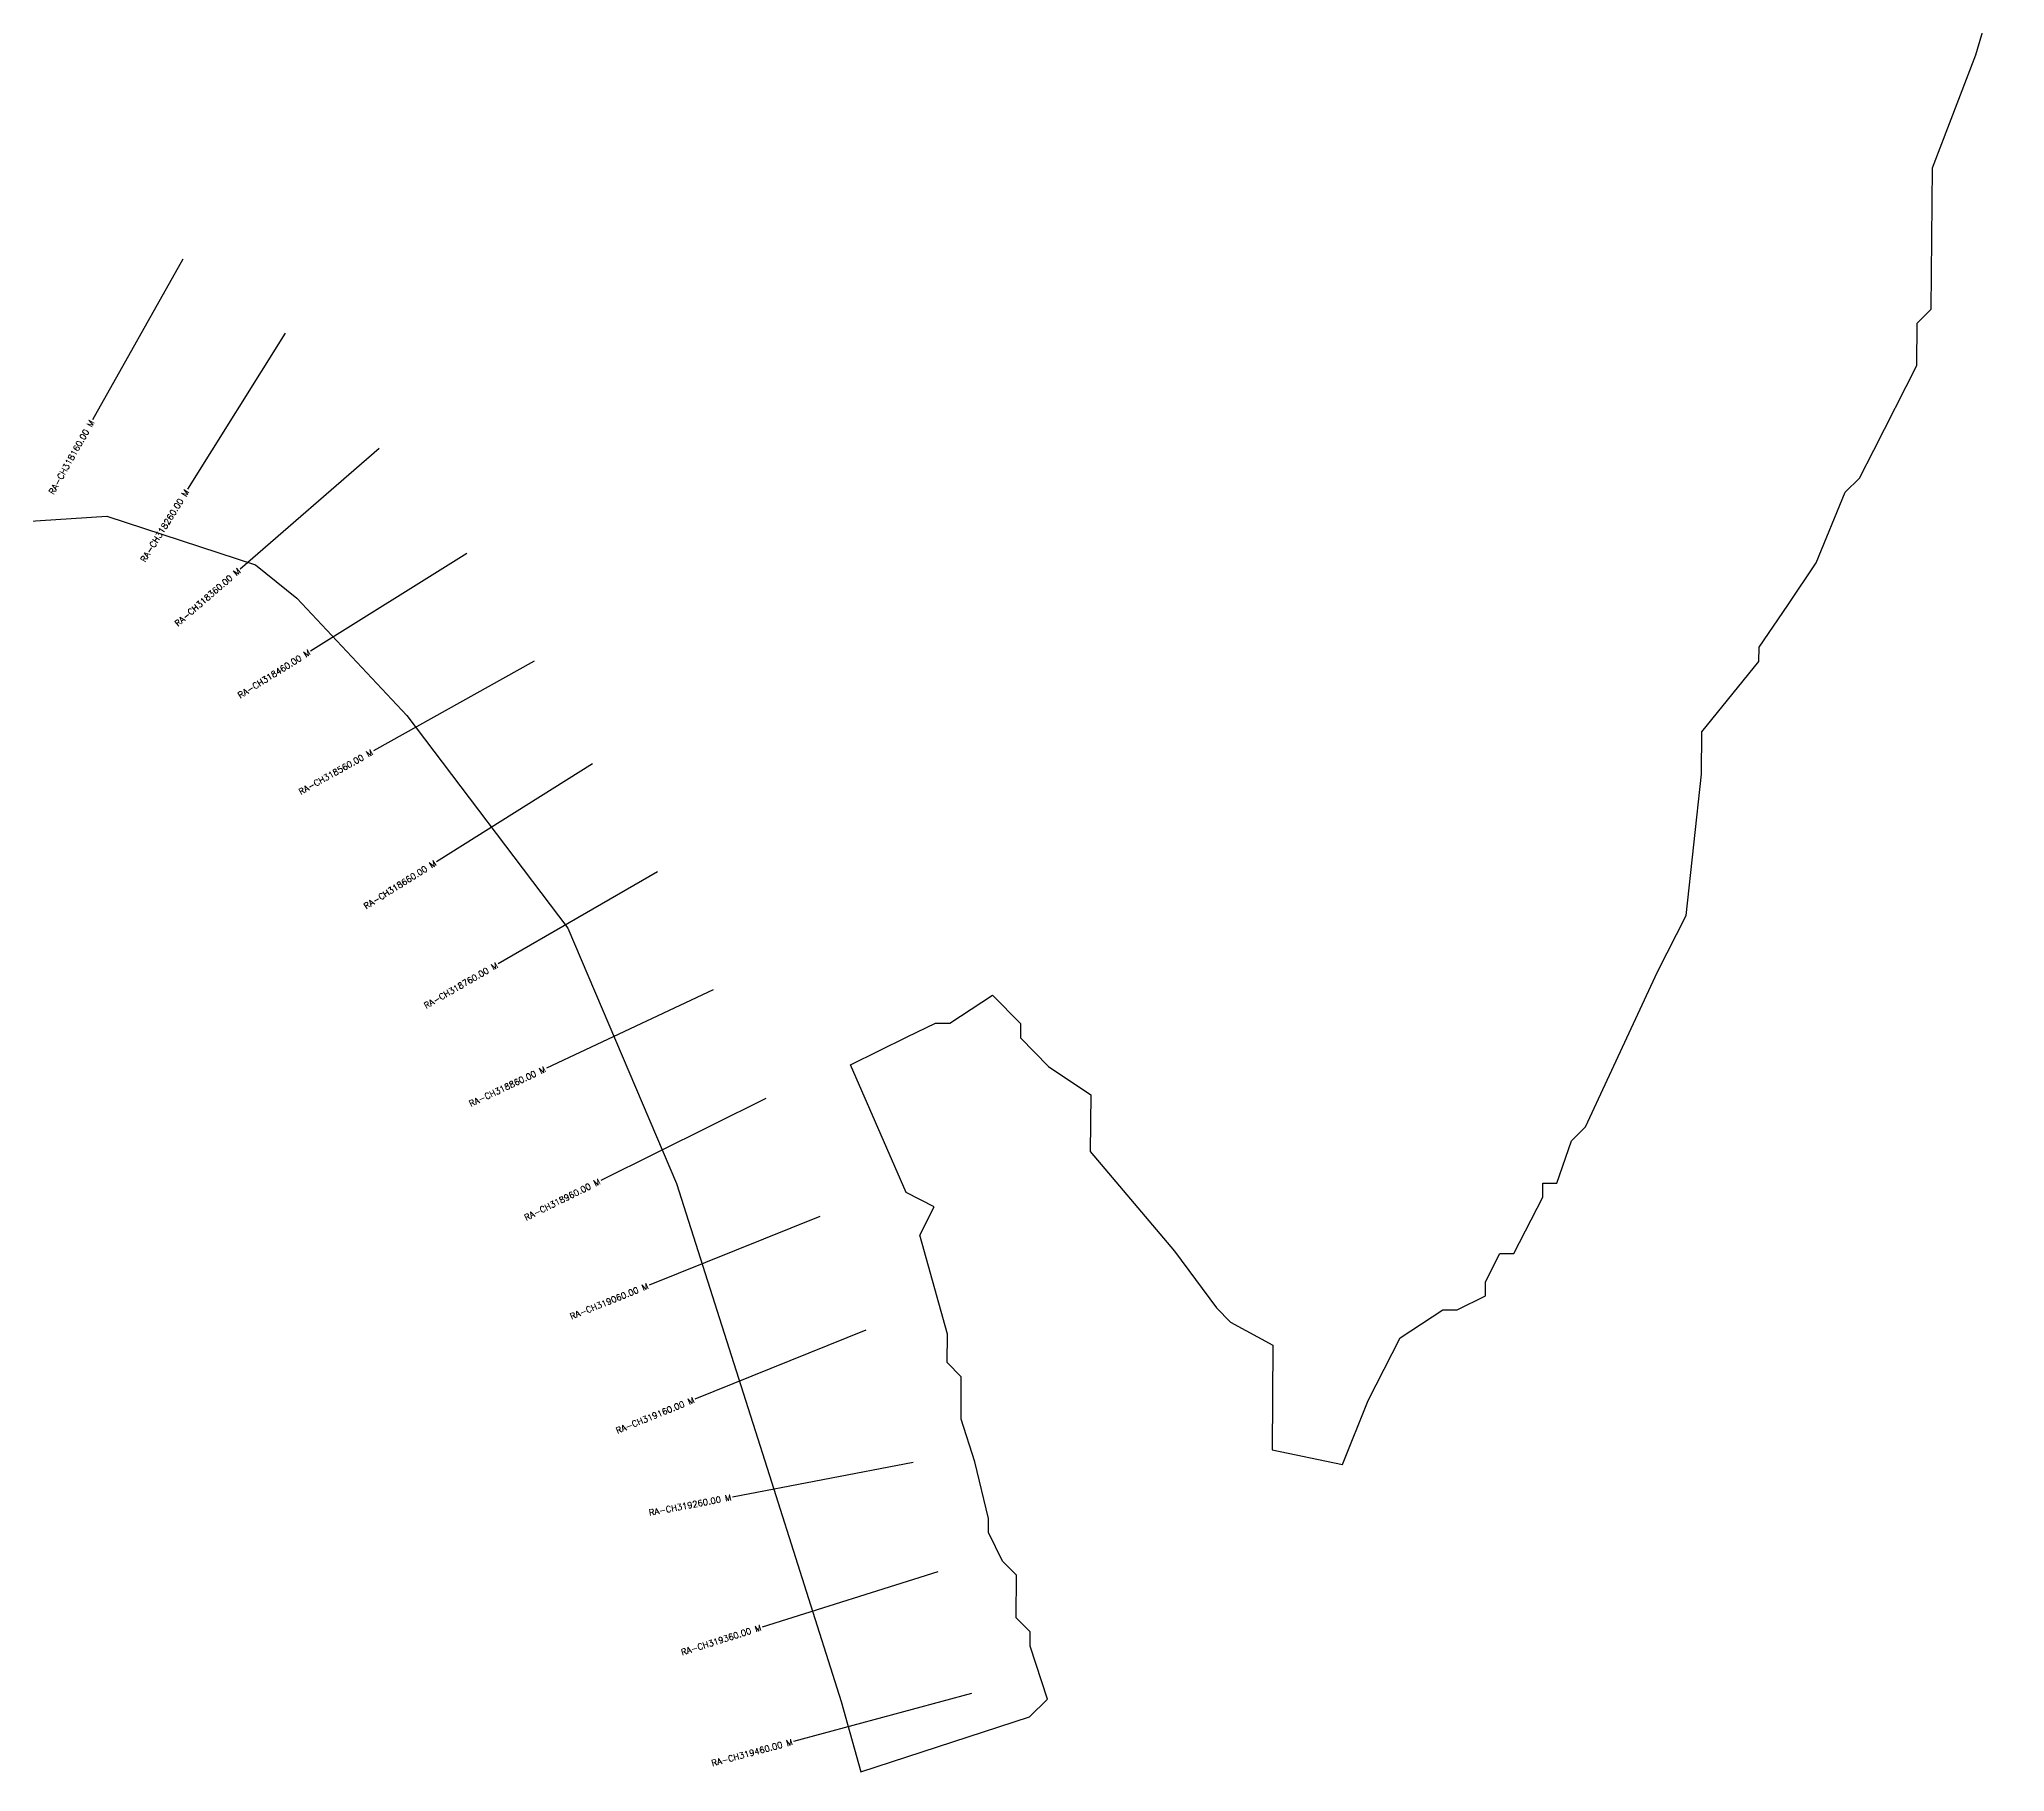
# Model space of a CAD drawing. Header units: metres. Extents: x 285848 to 288677, y 2001518 to 2004341.
# Drawn here: x 286975 to 288577, y 2001518 to 2002930 of the extents above; entities that cross this region are included whole.
import ezdxf
from ezdxf.enums import TextEntityAlignment as Align

# ---------------------------------------------------------------- set-up
doc = ezdxf.new("R2010")
doc.units = ezdxf.units.M
doc.header["$MEASUREMENT"] = 0
for name, color, linetype in [('CS', 134, 'Continuous'), ('CSMark', 6, 'Continuous'), ('VILLAGE BOUNDRY', 10, 'Continuous')]:
    doc.layers.add(name, color=color, linetype=linetype)
doc.styles.get("Standard").update_dxf_attribs({"font": 'simplex.shx'})

msp = doc.modelspace()

# ---------------------------------------------------------------- linework, layer by layer
at = {"layer": 'CS'}
for p, q in [((287092.3, 2002750.3), (287018.8, 2002619.5)), ((287175.6, 2002690.1), (287096.1, 2002562.9)), ((287252.3, 2002596), (287138.9, 2002497.8)), ((287323.6, 2002510.6), (287196.4, 2002431)), ((287378.6, 2002422.7), (287247.6, 2002349.6)), ((287426, 2002339.1), (287299, 2002259.3)), ((287479.1, 2002251.1), (287349.2, 2002176.1)), ((287524.3, 2002154.9), (287388.6, 2002091.1)), ((287567.2, 2002066.4), (287432.9, 2001999.6)), ((287611.4, 2001970.2), (287472.2, 2001914.2)), ((287648.7, 2001877.5), (287509.6, 2001821.4)), ((287687.4, 2001769.7), (287540.1, 2001741.6)), ((287707.4, 2001680.8), (287564.4, 2001635.7)), ((287734.9, 2001581.4), (287590, 2001542.4))]:
    msp.add_line(p, q, dxfattribs=at)
at = {"layer": 'VILLAGE BOUNDRY'}
msp.add_lwpolyline([(286834.8, 2002528.3), (287030.3, 2002541), (287151.6, 2002501.2), (287185.3, 2002474.2), (287274.9, 2002378.4), (287406.1, 2002205.3), (287494.5, 2001997), (287568.4, 2001765.2), (287628.6, 2001575.1), (287644.7, 2001517.8), (287782.2, 2001562.6), (287796.7, 2001576.9), (287782.6, 2001620.2), (287782.7, 2001631.7), (287771.3, 2001643.3), (287771.6, 2001677.9), (287760.1, 2001689.5), (287748.8, 2001712.7), (287748.8, 2001724.2), (287737.6, 2001770.4), (287726.4, 2001805), (287726.6, 2001839.6), (287715.2, 2001851.2), (287715.4, 2001874.3), (287692.9, 2001955.1), (287704.6, 2001978.1), (287681.7, 2001989.8), (287636.3, 2002093.9), (287682.6, 2002116.6), (287705.7, 2002127.9), (287717.3, 2002127.9), (287752, 2002150.6), (287774.9, 2002127.4), (287774.8, 2002115.9), (287797.7, 2002092.6), (287832.1, 2002069.4), (287831.7, 2002023.2), (287900.3, 2001942.1), (287934.5, 2001895.7), (287946, 2001884.1), (287980.4, 2001865.4), (287979.8, 2001780.1), (288037.3, 2001768.1), (288058.1, 2001820.4), (288084.2, 2001871.5), (288119, 2001894.3), (288130.5, 2001894.2), (288153.6, 2001905.6), (288153.7, 2001917.1), (288165.4, 2001940.1), (288176.9, 2001940), (288200.3, 2001985.9), (288200.4, 2001997.4), (288211.9, 2001997.4), (288223.7, 2002031.8), (288235.3, 2002043.3), (288293.9, 2002169.6), (288317.3, 2002215.6), (288329.7, 2002330.7), (288329.9, 2002365.3), (288376.5, 2002422.6), (288376.6, 2002434.1), (288399.9, 2002468.5), (288423.2, 2002502.9), (288446.7, 2002560.4), (288458.3, 2002571.8), (288470, 2002594.8), (288505.1, 2002663.7), (288505.3, 2002698.2), (288516.9, 2002709.7), (288517.8, 2002824.9), (288553.1, 2002916.9), (288576.7, 2002997.4)], dxfattribs=at)

# ---------------------------------------------------------------- texts
at = {"layer": 'CSMark'}
for s, rotation, p in [('RA-CH318160.00 M', 60.6563, (287018.3, 2002618.7)), ('RA-CH318260.00 M', 58.0254, (287095.6, 2002562)), ('RA-CH318360.00 M', 40.8972, (287138.2, 2002497.2)), ('RA-CH318460.00 M', 32.0317, (287195.6, 2002430.5)), ('RA-CH318560.00 M', 29.1858, (287246.7, 2002349.1)), ('RA-CH318660.00 M', 32.1422, (287298.1, 2002258.8)), ('RA-CH318760.00 M', 29.9874, (287348.4, 2002175.6)), ('RA-CH318860.00 M', 25.1553, (287387.6, 2002090.7)), ('RA-CH318960.00 M', 26.4192, (287432, 2001999.2)), ('RA-CH319060.00 M', 21.8896, (287471.3, 2001913.9)), ('RA-CH319160.00 M', 21.9793, (287508.7, 2001821)), ('RA-CH319260.00 M', 10.7776, (287539.1, 2001741.5)), ('RA-CH319360.00 M', 17.5274, (287563.4, 2001635.4)), ('RA-CH319460.00 M', 15.0552, (287589, 2001542.2))]:
    msp.add_text(s, height=5, rotation=rotation, dxfattribs=at).set_placement(p, align=Align.MIDDLE_RIGHT)

doc.saveas('drawing.dxf')
